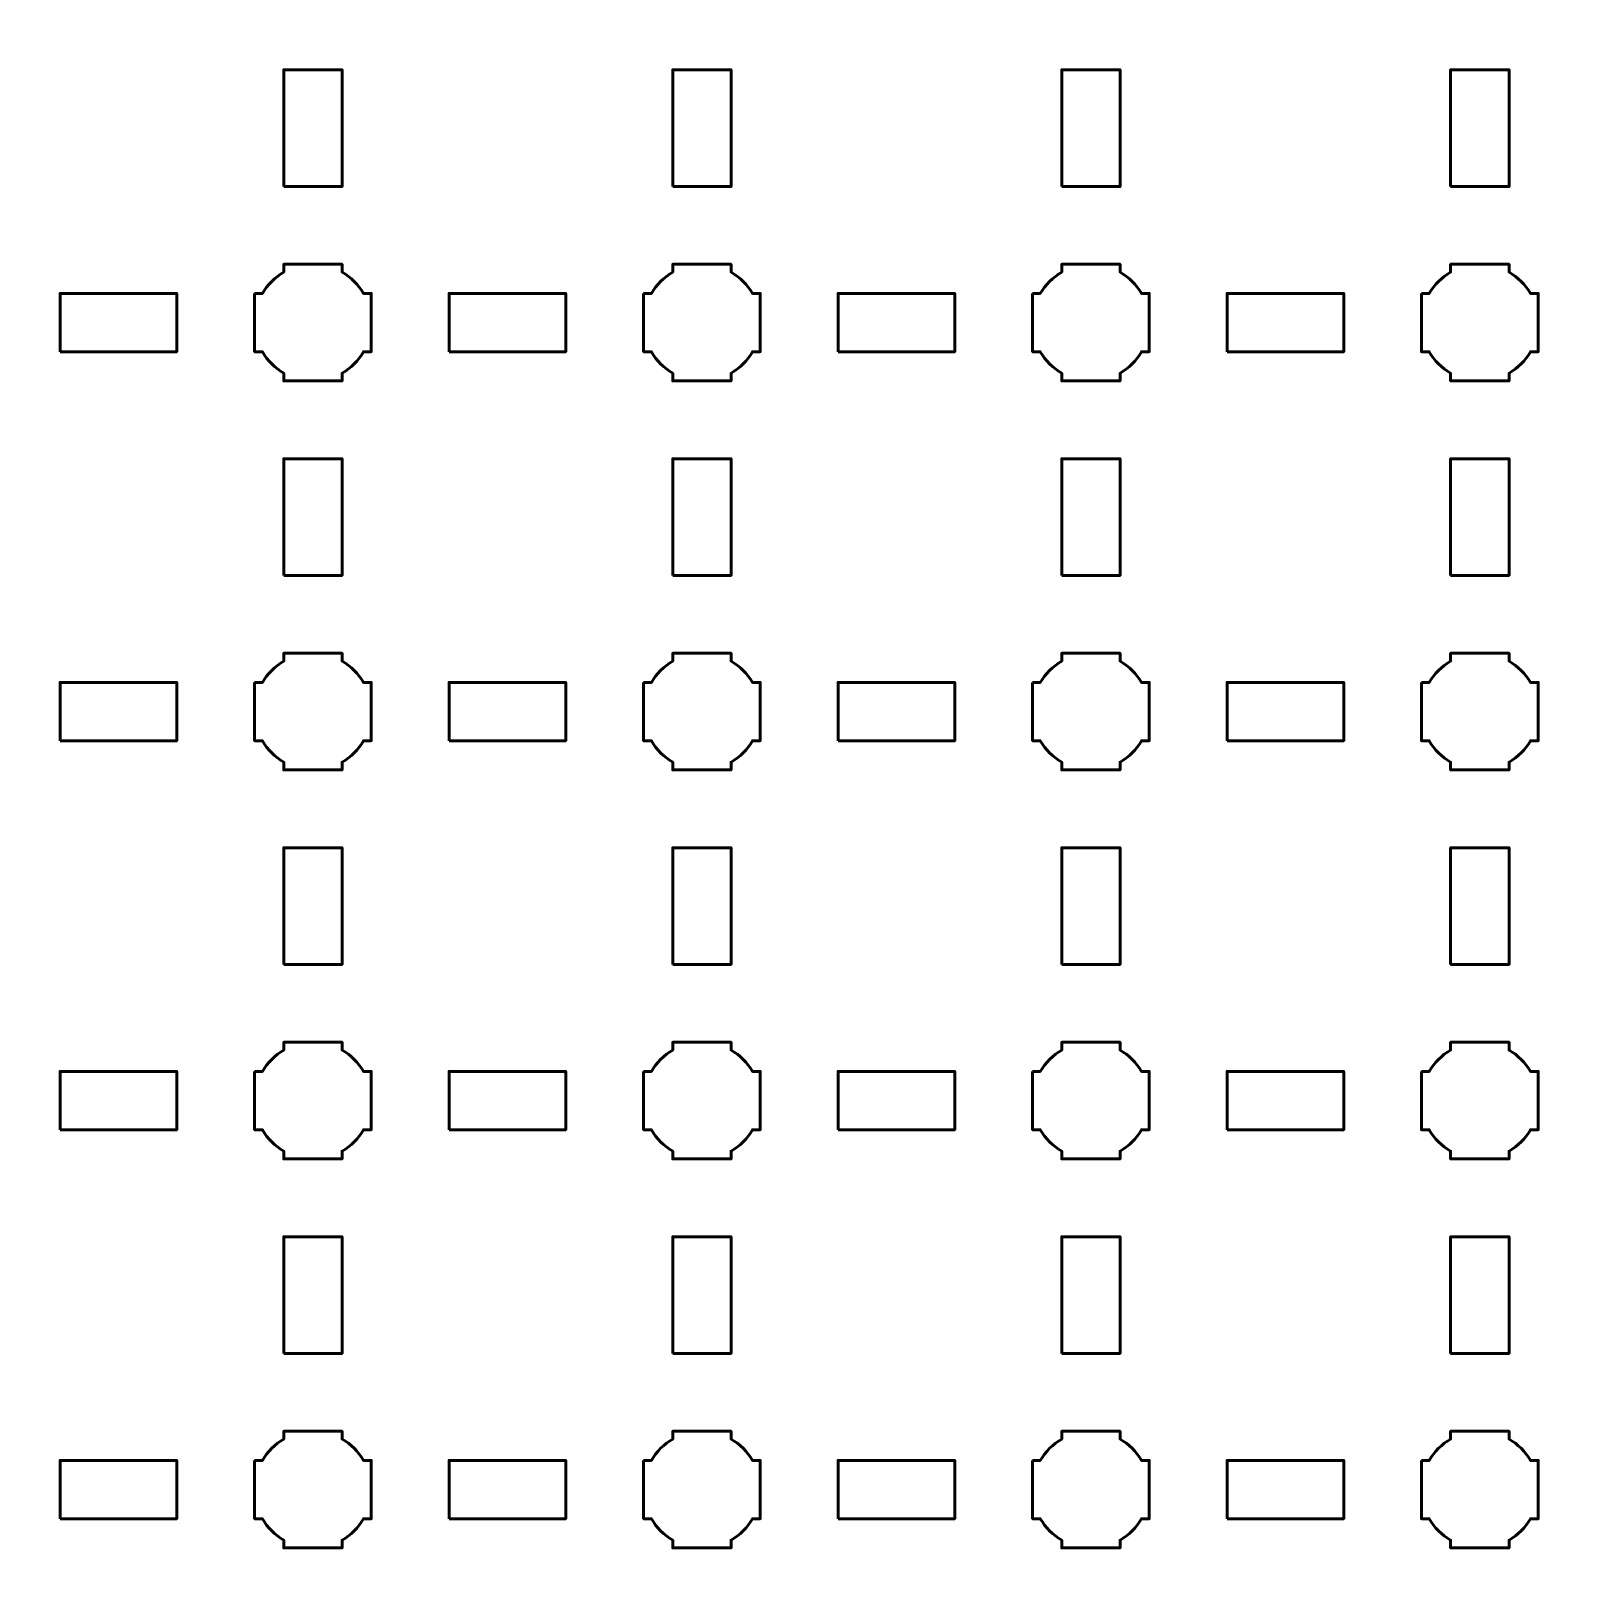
# Model space of a CAD drawing. Header units: centimetres. Extents: x -40.1 to 19.1, y -44.5 to 14.8.
# Drawn here: x -18.95 to -11, y -22.3 to -14.35 of the extents above; entities that cross this region are included whole.
import ezdxf

# ---------------------------------------------------------------- set-up
doc = ezdxf.new("R2010")
doc.units = ezdxf.units.CM
doc.header["$MEASUREMENT"] = 0
doc.layers.add('Layer 1', color=7, linetype='Continuous')

msp = doc.modelspace()

# ---------------------------------------------------------------- linework, layer by layer
at = {"layer": 'Layer 1', "lineweight": 53}
for points in [[(-17.65, -15.15), (-17.35, -15.15), (-17.35, -14.55), (-17.65, -14.55), (-17.65, -15.15)], [(-15.65, -15.15), (-15.35, -15.15), (-15.35, -14.55), (-15.65, -14.55), (-15.65, -15.15)], [(-13.65, -15.15), (-13.35, -15.15), (-13.35, -14.55), (-13.65, -14.55), (-13.65, -15.15)], [(-11.65, -15.15), (-11.35, -15.15), (-11.35, -14.55), (-11.65, -14.55), (-11.65, -15.15)], [(-18.8, -16), (-18.2, -16), (-18.2, -15.7), (-18.8, -15.7), (-18.8, -16)], [(-16.8, -16), (-16.2, -16), (-16.2, -15.7), (-16.8, -15.7), (-16.8, -16)], [(-14.8, -16), (-14.2, -16), (-14.2, -15.7), (-14.8, -15.7), (-14.8, -16)], [(-12.8, -16), (-12.2, -16), (-12.2, -15.7), (-12.8, -15.7), (-12.8, -16)], [(-17.65, -17.15), (-17.35, -17.15), (-17.35, -16.55), (-17.65, -16.55), (-17.65, -17.15)], [(-15.65, -17.15), (-15.35, -17.15), (-15.35, -16.55), (-15.65, -16.55), (-15.65, -17.15)], [(-13.65, -17.15), (-13.35, -17.15), (-13.35, -16.55), (-13.65, -16.55), (-13.65, -17.15)], [(-11.65, -17.15), (-11.35, -17.15), (-11.35, -16.55), (-11.65, -16.55), (-11.65, -17.15)], [(-18.8, -18), (-18.2, -18), (-18.2, -17.7), (-18.8, -17.7), (-18.8, -18)], [(-16.8, -18), (-16.2, -18), (-16.2, -17.7), (-16.8, -17.7), (-16.8, -18)], [(-14.8, -18), (-14.2, -18), (-14.2, -17.7), (-14.8, -17.7), (-14.8, -18)], [(-12.8, -18), (-12.2, -18), (-12.2, -17.7), (-12.8, -17.7), (-12.8, -18)], [(-17.65, -19.15), (-17.35, -19.15), (-17.35, -18.55), (-17.65, -18.55), (-17.65, -19.15)], [(-15.65, -19.15), (-15.35, -19.15), (-15.35, -18.55), (-15.65, -18.55), (-15.65, -19.15)], [(-13.65, -19.15), (-13.35, -19.15), (-13.35, -18.55), (-13.65, -18.55), (-13.65, -19.15)], [(-11.65, -19.15), (-11.35, -19.15), (-11.35, -18.55), (-11.65, -18.55), (-11.65, -19.15)], [(-18.8, -20), (-18.2, -20), (-18.2, -19.7), (-18.8, -19.7), (-18.8, -20)], [(-16.8, -20), (-16.2, -20), (-16.2, -19.7), (-16.8, -19.7), (-16.8, -20)], [(-14.8, -20), (-14.2, -20), (-14.2, -19.7), (-14.8, -19.7), (-14.8, -20)], [(-12.8, -20), (-12.2, -20), (-12.2, -19.7), (-12.8, -19.7), (-12.8, -20)], [(-17.65, -21.15), (-17.35, -21.15), (-17.35, -20.55), (-17.65, -20.55), (-17.65, -21.15)], [(-15.65, -21.15), (-15.35, -21.15), (-15.35, -20.55), (-15.65, -20.55), (-15.65, -21.15)], [(-13.65, -21.15), (-13.35, -21.15), (-13.35, -20.55), (-13.65, -20.55), (-13.65, -21.15)], [(-11.65, -21.15), (-11.35, -21.15), (-11.35, -20.55), (-11.65, -20.55), (-11.65, -21.15)], [(-18.8, -22), (-18.2, -22), (-18.2, -21.7), (-18.8, -21.7), (-18.8, -22)], [(-16.8, -22), (-16.2, -22), (-16.2, -21.7), (-16.8, -21.7), (-16.8, -22)], [(-14.8, -22), (-14.2, -22), (-14.2, -21.7), (-14.8, -21.7), (-14.8, -22)], [(-12.8, -22), (-12.2, -22), (-12.2, -21.7), (-12.8, -21.7), (-12.8, -22)]]:
    msp.add_lwpolyline(points, close=True, dxfattribs=at)
for points, knots in [([(-40.15, -44), (-40.15, -44), (-40.15, 14.3), (-40.15, 14.3), (-40.15, 14.3), (-40.15, 14.57609), (-39.92609, 14.8), (-39.65, 14.8), (-39.65, 14.8), (-39.65, 14.8), (18.65, 14.8), (18.65, 14.8), (18.65, 14.8), (18.92609, 14.8), (19.15, 14.57609), (19.15, 14.3), (19.15, 14.3), (19.15, 14.3), (19.15, -44), (19.15, -44), (19.15, -44), (19.15, -44.27609), (18.92609, -44.5), (18.65, -44.5), (18.65, -44.5), (18.65, -44.5), (-39.65, -44.5), (-39.65, -44.5), (-39.65, -44.5), (-39.92609, -44.5), (-40.15, -44.27609), (-40.15, -44)], [0, 0, 0, 0, 0.125, 0.125, 0.125, 0.125, 0.25, 0.25, 0.25, 0.25, 0.375, 0.375, 0.375, 0.375, 0.5, 0.5, 0.5, 0.5, 0.625, 0.625, 0.625, 0.625, 0.75, 0.75, 0.75, 0.75, 0.875, 0.875, 0.875, 0.875, 1, 1, 1, 1]), ([(-17.8, -15.7), (-17.8, -15.7), (-17.75985, -15.7), (-17.75985, -15.7), (-17.75985, -15.7), (-17.7335, -15.65447), (-17.69553, -15.6165), (-17.65, -15.59015), (-17.65, -15.59015), (-17.65, -15.59015), (-17.65, -15.55), (-17.65, -15.55), (-17.65, -15.55), (-17.65, -15.55), (-17.5, -15.55), (-17.5, -15.55), (-17.5, -15.55), (-17.5, -15.55), (-17.35, -15.55), (-17.35, -15.55), (-17.35, -15.55), (-17.35, -15.55), (-17.35, -15.59015), (-17.35, -15.59015), (-17.35, -15.59015), (-17.30447, -15.6165), (-17.2665, -15.65447), (-17.24015, -15.7), (-17.24015, -15.7), (-17.24015, -15.7), (-17.2, -15.7), (-17.2, -15.7), (-17.2, -15.7), (-17.2, -15.7), (-17.2, -15.85), (-17.2, -15.85), (-17.2, -15.85), (-17.2, -15.85), (-17.2, -16), (-17.2, -16), (-17.2, -16), (-17.2, -16), (-17.24015, -16), (-17.24015, -16), (-17.24015, -16), (-17.2665, -16.04553), (-17.30447, -16.0835), (-17.35, -16.10985), (-17.35, -16.10985), (-17.35, -16.10985), (-17.35, -16.15), (-17.35, -16.15), (-17.35, -16.15), (-17.35, -16.15), (-17.5, -16.15), (-17.5, -16.15), (-17.5, -16.15), (-17.5, -16.15), (-17.65, -16.15), (-17.65, -16.15), (-17.65, -16.15), (-17.65, -16.15), (-17.65, -16.10985), (-17.65, -16.10985), (-17.65, -16.10985), (-17.69553, -16.0835), (-17.7335, -16.04553), (-17.75985, -16), (-17.75985, -16), (-17.75985, -16), (-17.8, -16), (-17.8, -16), (-17.8, -16), (-17.8, -16), (-17.8, -15.85), (-17.8, -15.85), (-17.8, -15.85), (-17.8, -15.85), (-17.8, -15.7), (-17.8, -15.7)], [0, 0, 0, 0, 0.05, 0.05, 0.05, 0.05, 0.1, 0.1, 0.1, 0.1, 0.15, 0.15, 0.15, 0.15, 0.2, 0.2, 0.2, 0.2, 0.25, 0.25, 0.25, 0.25, 0.3, 0.3, 0.3, 0.3, 0.35, 0.35, 0.35, 0.35, 0.4, 0.4, 0.4, 0.4, 0.45, 0.45, 0.45, 0.45, 0.5, 0.5, 0.5, 0.5, 0.55, 0.55, 0.55, 0.55, 0.6, 0.6, 0.6, 0.6, 0.65, 0.65, 0.65, 0.65, 0.7, 0.7, 0.7, 0.7, 0.75, 0.75, 0.75, 0.75, 0.8, 0.8, 0.8, 0.8, 0.85, 0.85, 0.85, 0.85, 0.9, 0.9, 0.9, 0.9, 0.95, 0.95, 0.95, 0.95, 1, 1, 1, 1]), ([(-15.8, -15.7), (-15.8, -15.7), (-15.75985, -15.7), (-15.75985, -15.7), (-15.75985, -15.7), (-15.7335, -15.65447), (-15.69553, -15.6165), (-15.65, -15.59015), (-15.65, -15.59015), (-15.65, -15.59015), (-15.65, -15.55), (-15.65, -15.55), (-15.65, -15.55), (-15.65, -15.55), (-15.5, -15.55), (-15.5, -15.55), (-15.5, -15.55), (-15.5, -15.55), (-15.35, -15.55), (-15.35, -15.55), (-15.35, -15.55), (-15.35, -15.55), (-15.35, -15.59015), (-15.35, -15.59015), (-15.35, -15.59015), (-15.30447, -15.6165), (-15.2665, -15.65447), (-15.24015, -15.7), (-15.24015, -15.7), (-15.24015, -15.7), (-15.2, -15.7), (-15.2, -15.7), (-15.2, -15.7), (-15.2, -15.7), (-15.2, -15.85), (-15.2, -15.85), (-15.2, -15.85), (-15.2, -15.85), (-15.2, -16), (-15.2, -16), (-15.2, -16), (-15.2, -16), (-15.24015, -16), (-15.24015, -16), (-15.24015, -16), (-15.2665, -16.04553), (-15.30447, -16.0835), (-15.35, -16.10985), (-15.35, -16.10985), (-15.35, -16.10985), (-15.35, -16.15), (-15.35, -16.15), (-15.35, -16.15), (-15.35, -16.15), (-15.5, -16.15), (-15.5, -16.15), (-15.5, -16.15), (-15.5, -16.15), (-15.65, -16.15), (-15.65, -16.15), (-15.65, -16.15), (-15.65, -16.15), (-15.65, -16.10985), (-15.65, -16.10985), (-15.65, -16.10985), (-15.69553, -16.0835), (-15.7335, -16.04553), (-15.75985, -16), (-15.75985, -16), (-15.75985, -16), (-15.8, -16), (-15.8, -16), (-15.8, -16), (-15.8, -16), (-15.8, -15.85), (-15.8, -15.85), (-15.8, -15.85), (-15.8, -15.85), (-15.8, -15.7), (-15.8, -15.7)], [0, 0, 0, 0, 0.05, 0.05, 0.05, 0.05, 0.1, 0.1, 0.1, 0.1, 0.15, 0.15, 0.15, 0.15, 0.2, 0.2, 0.2, 0.2, 0.25, 0.25, 0.25, 0.25, 0.3, 0.3, 0.3, 0.3, 0.35, 0.35, 0.35, 0.35, 0.4, 0.4, 0.4, 0.4, 0.45, 0.45, 0.45, 0.45, 0.5, 0.5, 0.5, 0.5, 0.55, 0.55, 0.55, 0.55, 0.6, 0.6, 0.6, 0.6, 0.65, 0.65, 0.65, 0.65, 0.7, 0.7, 0.7, 0.7, 0.75, 0.75, 0.75, 0.75, 0.8, 0.8, 0.8, 0.8, 0.85, 0.85, 0.85, 0.85, 0.9, 0.9, 0.9, 0.9, 0.95, 0.95, 0.95, 0.95, 1, 1, 1, 1]), ([(-13.8, -15.7), (-13.8, -15.7), (-13.75985, -15.7), (-13.75985, -15.7), (-13.75985, -15.7), (-13.7335, -15.65447), (-13.69553, -15.6165), (-13.65, -15.59015), (-13.65, -15.59015), (-13.65, -15.59015), (-13.65, -15.55), (-13.65, -15.55), (-13.65, -15.55), (-13.65, -15.55), (-13.5, -15.55), (-13.5, -15.55), (-13.5, -15.55), (-13.5, -15.55), (-13.35, -15.55), (-13.35, -15.55), (-13.35, -15.55), (-13.35, -15.55), (-13.35, -15.59015), (-13.35, -15.59015), (-13.35, -15.59015), (-13.30447, -15.6165), (-13.2665, -15.65447), (-13.24015, -15.7), (-13.24015, -15.7), (-13.24015, -15.7), (-13.2, -15.7), (-13.2, -15.7), (-13.2, -15.7), (-13.2, -15.7), (-13.2, -15.85), (-13.2, -15.85), (-13.2, -15.85), (-13.2, -15.85), (-13.2, -16), (-13.2, -16), (-13.2, -16), (-13.2, -16), (-13.24015, -16), (-13.24015, -16), (-13.24015, -16), (-13.2665, -16.04553), (-13.30447, -16.0835), (-13.35, -16.10985), (-13.35, -16.10985), (-13.35, -16.10985), (-13.35, -16.15), (-13.35, -16.15), (-13.35, -16.15), (-13.35, -16.15), (-13.5, -16.15), (-13.5, -16.15), (-13.5, -16.15), (-13.5, -16.15), (-13.65, -16.15), (-13.65, -16.15), (-13.65, -16.15), (-13.65, -16.15), (-13.65, -16.10985), (-13.65, -16.10985), (-13.65, -16.10985), (-13.69553, -16.0835), (-13.7335, -16.04553), (-13.75985, -16), (-13.75985, -16), (-13.75985, -16), (-13.8, -16), (-13.8, -16), (-13.8, -16), (-13.8, -16), (-13.8, -15.85), (-13.8, -15.85), (-13.8, -15.85), (-13.8, -15.85), (-13.8, -15.7), (-13.8, -15.7)], [0, 0, 0, 0, 0.05, 0.05, 0.05, 0.05, 0.1, 0.1, 0.1, 0.1, 0.15, 0.15, 0.15, 0.15, 0.2, 0.2, 0.2, 0.2, 0.25, 0.25, 0.25, 0.25, 0.3, 0.3, 0.3, 0.3, 0.35, 0.35, 0.35, 0.35, 0.4, 0.4, 0.4, 0.4, 0.45, 0.45, 0.45, 0.45, 0.5, 0.5, 0.5, 0.5, 0.55, 0.55, 0.55, 0.55, 0.6, 0.6, 0.6, 0.6, 0.65, 0.65, 0.65, 0.65, 0.7, 0.7, 0.7, 0.7, 0.75, 0.75, 0.75, 0.75, 0.8, 0.8, 0.8, 0.8, 0.85, 0.85, 0.85, 0.85, 0.9, 0.9, 0.9, 0.9, 0.95, 0.95, 0.95, 0.95, 1, 1, 1, 1]), ([(-11.8, -15.7), (-11.8, -15.7), (-11.75985, -15.7), (-11.75985, -15.7), (-11.75985, -15.7), (-11.7335, -15.65447), (-11.69553, -15.6165), (-11.65, -15.59015), (-11.65, -15.59015), (-11.65, -15.59015), (-11.65, -15.55), (-11.65, -15.55), (-11.65, -15.55), (-11.65, -15.55), (-11.5, -15.55), (-11.5, -15.55), (-11.5, -15.55), (-11.5, -15.55), (-11.35, -15.55), (-11.35, -15.55), (-11.35, -15.55), (-11.35, -15.55), (-11.35, -15.59015), (-11.35, -15.59015), (-11.35, -15.59015), (-11.30447, -15.6165), (-11.2665, -15.65447), (-11.24015, -15.7), (-11.24015, -15.7), (-11.24015, -15.7), (-11.2, -15.7), (-11.2, -15.7), (-11.2, -15.7), (-11.2, -15.7), (-11.2, -15.85), (-11.2, -15.85), (-11.2, -15.85), (-11.2, -15.85), (-11.2, -16), (-11.2, -16), (-11.2, -16), (-11.2, -16), (-11.24015, -16), (-11.24015, -16), (-11.24015, -16), (-11.2665, -16.04553), (-11.30447, -16.0835), (-11.35, -16.10985), (-11.35, -16.10985), (-11.35, -16.10985), (-11.35, -16.15), (-11.35, -16.15), (-11.35, -16.15), (-11.35, -16.15), (-11.5, -16.15), (-11.5, -16.15), (-11.5, -16.15), (-11.5, -16.15), (-11.65, -16.15), (-11.65, -16.15), (-11.65, -16.15), (-11.65, -16.15), (-11.65, -16.10985), (-11.65, -16.10985), (-11.65, -16.10985), (-11.69553, -16.0835), (-11.7335, -16.04553), (-11.75985, -16), (-11.75985, -16), (-11.75985, -16), (-11.8, -16), (-11.8, -16), (-11.8, -16), (-11.8, -16), (-11.8, -15.85), (-11.8, -15.85), (-11.8, -15.85), (-11.8, -15.85), (-11.8, -15.7), (-11.8, -15.7)], [0, 0, 0, 0, 0.05, 0.05, 0.05, 0.05, 0.1, 0.1, 0.1, 0.1, 0.15, 0.15, 0.15, 0.15, 0.2, 0.2, 0.2, 0.2, 0.25, 0.25, 0.25, 0.25, 0.3, 0.3, 0.3, 0.3, 0.35, 0.35, 0.35, 0.35, 0.4, 0.4, 0.4, 0.4, 0.45, 0.45, 0.45, 0.45, 0.5, 0.5, 0.5, 0.5, 0.55, 0.55, 0.55, 0.55, 0.6, 0.6, 0.6, 0.6, 0.65, 0.65, 0.65, 0.65, 0.7, 0.7, 0.7, 0.7, 0.75, 0.75, 0.75, 0.75, 0.8, 0.8, 0.8, 0.8, 0.85, 0.85, 0.85, 0.85, 0.9, 0.9, 0.9, 0.9, 0.95, 0.95, 0.95, 0.95, 1, 1, 1, 1]), ([(-17.8, -17.7), (-17.8, -17.7), (-17.75985, -17.7), (-17.75985, -17.7), (-17.75985, -17.7), (-17.7335, -17.65447), (-17.69553, -17.6165), (-17.65, -17.59015), (-17.65, -17.59015), (-17.65, -17.59015), (-17.65, -17.55), (-17.65, -17.55), (-17.65, -17.55), (-17.65, -17.55), (-17.5, -17.55), (-17.5, -17.55), (-17.5, -17.55), (-17.5, -17.55), (-17.35, -17.55), (-17.35, -17.55), (-17.35, -17.55), (-17.35, -17.55), (-17.35, -17.59015), (-17.35, -17.59015), (-17.35, -17.59015), (-17.30447, -17.6165), (-17.2665, -17.65447), (-17.24015, -17.7), (-17.24015, -17.7), (-17.24015, -17.7), (-17.2, -17.7), (-17.2, -17.7), (-17.2, -17.7), (-17.2, -17.7), (-17.2, -17.85), (-17.2, -17.85), (-17.2, -17.85), (-17.2, -17.85), (-17.2, -18), (-17.2, -18), (-17.2, -18), (-17.2, -18), (-17.24015, -18), (-17.24015, -18), (-17.24015, -18), (-17.2665, -18.04553), (-17.30447, -18.0835), (-17.35, -18.10985), (-17.35, -18.10985), (-17.35, -18.10985), (-17.35, -18.15), (-17.35, -18.15), (-17.35, -18.15), (-17.35, -18.15), (-17.5, -18.15), (-17.5, -18.15), (-17.5, -18.15), (-17.5, -18.15), (-17.65, -18.15), (-17.65, -18.15), (-17.65, -18.15), (-17.65, -18.15), (-17.65, -18.10985), (-17.65, -18.10985), (-17.65, -18.10985), (-17.69553, -18.0835), (-17.7335, -18.04553), (-17.75985, -18), (-17.75985, -18), (-17.75985, -18), (-17.8, -18), (-17.8, -18), (-17.8, -18), (-17.8, -18), (-17.8, -17.85), (-17.8, -17.85), (-17.8, -17.85), (-17.8, -17.85), (-17.8, -17.7), (-17.8, -17.7)], [0, 0, 0, 0, 0.05, 0.05, 0.05, 0.05, 0.1, 0.1, 0.1, 0.1, 0.15, 0.15, 0.15, 0.15, 0.2, 0.2, 0.2, 0.2, 0.25, 0.25, 0.25, 0.25, 0.3, 0.3, 0.3, 0.3, 0.35, 0.35, 0.35, 0.35, 0.4, 0.4, 0.4, 0.4, 0.45, 0.45, 0.45, 0.45, 0.5, 0.5, 0.5, 0.5, 0.55, 0.55, 0.55, 0.55, 0.6, 0.6, 0.6, 0.6, 0.65, 0.65, 0.65, 0.65, 0.7, 0.7, 0.7, 0.7, 0.75, 0.75, 0.75, 0.75, 0.8, 0.8, 0.8, 0.8, 0.85, 0.85, 0.85, 0.85, 0.9, 0.9, 0.9, 0.9, 0.95, 0.95, 0.95, 0.95, 1, 1, 1, 1]), ([(-15.8, -17.7), (-15.8, -17.7), (-15.75985, -17.7), (-15.75985, -17.7), (-15.75985, -17.7), (-15.7335, -17.65447), (-15.69553, -17.6165), (-15.65, -17.59015), (-15.65, -17.59015), (-15.65, -17.59015), (-15.65, -17.55), (-15.65, -17.55), (-15.65, -17.55), (-15.65, -17.55), (-15.5, -17.55), (-15.5, -17.55), (-15.5, -17.55), (-15.5, -17.55), (-15.35, -17.55), (-15.35, -17.55), (-15.35, -17.55), (-15.35, -17.55), (-15.35, -17.59015), (-15.35, -17.59015), (-15.35, -17.59015), (-15.30447, -17.6165), (-15.2665, -17.65447), (-15.24015, -17.7), (-15.24015, -17.7), (-15.24015, -17.7), (-15.2, -17.7), (-15.2, -17.7), (-15.2, -17.7), (-15.2, -17.7), (-15.2, -17.85), (-15.2, -17.85), (-15.2, -17.85), (-15.2, -17.85), (-15.2, -18), (-15.2, -18), (-15.2, -18), (-15.2, -18), (-15.24015, -18), (-15.24015, -18), (-15.24015, -18), (-15.2665, -18.04553), (-15.30447, -18.0835), (-15.35, -18.10985), (-15.35, -18.10985), (-15.35, -18.10985), (-15.35, -18.15), (-15.35, -18.15), (-15.35, -18.15), (-15.35, -18.15), (-15.5, -18.15), (-15.5, -18.15), (-15.5, -18.15), (-15.5, -18.15), (-15.65, -18.15), (-15.65, -18.15), (-15.65, -18.15), (-15.65, -18.15), (-15.65, -18.10985), (-15.65, -18.10985), (-15.65, -18.10985), (-15.69553, -18.0835), (-15.7335, -18.04553), (-15.75985, -18), (-15.75985, -18), (-15.75985, -18), (-15.8, -18), (-15.8, -18), (-15.8, -18), (-15.8, -18), (-15.8, -17.85), (-15.8, -17.85), (-15.8, -17.85), (-15.8, -17.85), (-15.8, -17.7), (-15.8, -17.7)], [0, 0, 0, 0, 0.05, 0.05, 0.05, 0.05, 0.1, 0.1, 0.1, 0.1, 0.15, 0.15, 0.15, 0.15, 0.2, 0.2, 0.2, 0.2, 0.25, 0.25, 0.25, 0.25, 0.3, 0.3, 0.3, 0.3, 0.35, 0.35, 0.35, 0.35, 0.4, 0.4, 0.4, 0.4, 0.45, 0.45, 0.45, 0.45, 0.5, 0.5, 0.5, 0.5, 0.55, 0.55, 0.55, 0.55, 0.6, 0.6, 0.6, 0.6, 0.65, 0.65, 0.65, 0.65, 0.7, 0.7, 0.7, 0.7, 0.75, 0.75, 0.75, 0.75, 0.8, 0.8, 0.8, 0.8, 0.85, 0.85, 0.85, 0.85, 0.9, 0.9, 0.9, 0.9, 0.95, 0.95, 0.95, 0.95, 1, 1, 1, 1]), ([(-13.8, -17.7), (-13.8, -17.7), (-13.75985, -17.7), (-13.75985, -17.7), (-13.75985, -17.7), (-13.7335, -17.65447), (-13.69553, -17.6165), (-13.65, -17.59015), (-13.65, -17.59015), (-13.65, -17.59015), (-13.65, -17.55), (-13.65, -17.55), (-13.65, -17.55), (-13.65, -17.55), (-13.5, -17.55), (-13.5, -17.55), (-13.5, -17.55), (-13.5, -17.55), (-13.35, -17.55), (-13.35, -17.55), (-13.35, -17.55), (-13.35, -17.55), (-13.35, -17.59015), (-13.35, -17.59015), (-13.35, -17.59015), (-13.30447, -17.6165), (-13.2665, -17.65447), (-13.24015, -17.7), (-13.24015, -17.7), (-13.24015, -17.7), (-13.2, -17.7), (-13.2, -17.7), (-13.2, -17.7), (-13.2, -17.7), (-13.2, -17.85), (-13.2, -17.85), (-13.2, -17.85), (-13.2, -17.85), (-13.2, -18), (-13.2, -18), (-13.2, -18), (-13.2, -18), (-13.24015, -18), (-13.24015, -18), (-13.24015, -18), (-13.2665, -18.04553), (-13.30447, -18.0835), (-13.35, -18.10985), (-13.35, -18.10985), (-13.35, -18.10985), (-13.35, -18.15), (-13.35, -18.15), (-13.35, -18.15), (-13.35, -18.15), (-13.5, -18.15), (-13.5, -18.15), (-13.5, -18.15), (-13.5, -18.15), (-13.65, -18.15), (-13.65, -18.15), (-13.65, -18.15), (-13.65, -18.15), (-13.65, -18.10985), (-13.65, -18.10985), (-13.65, -18.10985), (-13.69553, -18.0835), (-13.7335, -18.04553), (-13.75985, -18), (-13.75985, -18), (-13.75985, -18), (-13.8, -18), (-13.8, -18), (-13.8, -18), (-13.8, -18), (-13.8, -17.85), (-13.8, -17.85), (-13.8, -17.85), (-13.8, -17.85), (-13.8, -17.7), (-13.8, -17.7)], [0, 0, 0, 0, 0.05, 0.05, 0.05, 0.05, 0.1, 0.1, 0.1, 0.1, 0.15, 0.15, 0.15, 0.15, 0.2, 0.2, 0.2, 0.2, 0.25, 0.25, 0.25, 0.25, 0.3, 0.3, 0.3, 0.3, 0.35, 0.35, 0.35, 0.35, 0.4, 0.4, 0.4, 0.4, 0.45, 0.45, 0.45, 0.45, 0.5, 0.5, 0.5, 0.5, 0.55, 0.55, 0.55, 0.55, 0.6, 0.6, 0.6, 0.6, 0.65, 0.65, 0.65, 0.65, 0.7, 0.7, 0.7, 0.7, 0.75, 0.75, 0.75, 0.75, 0.8, 0.8, 0.8, 0.8, 0.85, 0.85, 0.85, 0.85, 0.9, 0.9, 0.9, 0.9, 0.95, 0.95, 0.95, 0.95, 1, 1, 1, 1]), ([(-11.8, -17.7), (-11.8, -17.7), (-11.75985, -17.7), (-11.75985, -17.7), (-11.75985, -17.7), (-11.7335, -17.65447), (-11.69553, -17.6165), (-11.65, -17.59015), (-11.65, -17.59015), (-11.65, -17.59015), (-11.65, -17.55), (-11.65, -17.55), (-11.65, -17.55), (-11.65, -17.55), (-11.5, -17.55), (-11.5, -17.55), (-11.5, -17.55), (-11.5, -17.55), (-11.35, -17.55), (-11.35, -17.55), (-11.35, -17.55), (-11.35, -17.55), (-11.35, -17.59015), (-11.35, -17.59015), (-11.35, -17.59015), (-11.30447, -17.6165), (-11.2665, -17.65447), (-11.24015, -17.7), (-11.24015, -17.7), (-11.24015, -17.7), (-11.2, -17.7), (-11.2, -17.7), (-11.2, -17.7), (-11.2, -17.7), (-11.2, -17.85), (-11.2, -17.85), (-11.2, -17.85), (-11.2, -17.85), (-11.2, -18), (-11.2, -18), (-11.2, -18), (-11.2, -18), (-11.24015, -18), (-11.24015, -18), (-11.24015, -18), (-11.2665, -18.04553), (-11.30447, -18.0835), (-11.35, -18.10985), (-11.35, -18.10985), (-11.35, -18.10985), (-11.35, -18.15), (-11.35, -18.15), (-11.35, -18.15), (-11.35, -18.15), (-11.5, -18.15), (-11.5, -18.15), (-11.5, -18.15), (-11.5, -18.15), (-11.65, -18.15), (-11.65, -18.15), (-11.65, -18.15), (-11.65, -18.15), (-11.65, -18.10985), (-11.65, -18.10985), (-11.65, -18.10985), (-11.69553, -18.0835), (-11.7335, -18.04553), (-11.75985, -18), (-11.75985, -18), (-11.75985, -18), (-11.8, -18), (-11.8, -18), (-11.8, -18), (-11.8, -18), (-11.8, -17.85), (-11.8, -17.85), (-11.8, -17.85), (-11.8, -17.85), (-11.8, -17.7), (-11.8, -17.7)], [0, 0, 0, 0, 0.05, 0.05, 0.05, 0.05, 0.1, 0.1, 0.1, 0.1, 0.15, 0.15, 0.15, 0.15, 0.2, 0.2, 0.2, 0.2, 0.25, 0.25, 0.25, 0.25, 0.3, 0.3, 0.3, 0.3, 0.35, 0.35, 0.35, 0.35, 0.4, 0.4, 0.4, 0.4, 0.45, 0.45, 0.45, 0.45, 0.5, 0.5, 0.5, 0.5, 0.55, 0.55, 0.55, 0.55, 0.6, 0.6, 0.6, 0.6, 0.65, 0.65, 0.65, 0.65, 0.7, 0.7, 0.7, 0.7, 0.75, 0.75, 0.75, 0.75, 0.8, 0.8, 0.8, 0.8, 0.85, 0.85, 0.85, 0.85, 0.9, 0.9, 0.9, 0.9, 0.95, 0.95, 0.95, 0.95, 1, 1, 1, 1]), ([(-17.8, -19.7), (-17.8, -19.7), (-17.75985, -19.7), (-17.75985, -19.7), (-17.75985, -19.7), (-17.7335, -19.65447), (-17.69553, -19.6165), (-17.65, -19.59015), (-17.65, -19.59015), (-17.65, -19.59015), (-17.65, -19.55), (-17.65, -19.55), (-17.65, -19.55), (-17.65, -19.55), (-17.5, -19.55), (-17.5, -19.55), (-17.5, -19.55), (-17.5, -19.55), (-17.35, -19.55), (-17.35, -19.55), (-17.35, -19.55), (-17.35, -19.55), (-17.35, -19.59015), (-17.35, -19.59015), (-17.35, -19.59015), (-17.30447, -19.6165), (-17.2665, -19.65447), (-17.24015, -19.7), (-17.24015, -19.7), (-17.24015, -19.7), (-17.2, -19.7), (-17.2, -19.7), (-17.2, -19.7), (-17.2, -19.7), (-17.2, -19.85), (-17.2, -19.85), (-17.2, -19.85), (-17.2, -19.85), (-17.2, -20), (-17.2, -20), (-17.2, -20), (-17.2, -20), (-17.24015, -20), (-17.24015, -20), (-17.24015, -20), (-17.2665, -20.04553), (-17.30447, -20.0835), (-17.35, -20.10985), (-17.35, -20.10985), (-17.35, -20.10985), (-17.35, -20.15), (-17.35, -20.15), (-17.35, -20.15), (-17.35, -20.15), (-17.5, -20.15), (-17.5, -20.15), (-17.5, -20.15), (-17.5, -20.15), (-17.65, -20.15), (-17.65, -20.15), (-17.65, -20.15), (-17.65, -20.15), (-17.65, -20.10985), (-17.65, -20.10985), (-17.65, -20.10985), (-17.69553, -20.0835), (-17.7335, -20.04553), (-17.75985, -20), (-17.75985, -20), (-17.75985, -20), (-17.8, -20), (-17.8, -20), (-17.8, -20), (-17.8, -20), (-17.8, -19.85), (-17.8, -19.85), (-17.8, -19.85), (-17.8, -19.85), (-17.8, -19.7), (-17.8, -19.7)], [0, 0, 0, 0, 0.05, 0.05, 0.05, 0.05, 0.1, 0.1, 0.1, 0.1, 0.15, 0.15, 0.15, 0.15, 0.2, 0.2, 0.2, 0.2, 0.25, 0.25, 0.25, 0.25, 0.3, 0.3, 0.3, 0.3, 0.35, 0.35, 0.35, 0.35, 0.4, 0.4, 0.4, 0.4, 0.45, 0.45, 0.45, 0.45, 0.5, 0.5, 0.5, 0.5, 0.55, 0.55, 0.55, 0.55, 0.6, 0.6, 0.6, 0.6, 0.65, 0.65, 0.65, 0.65, 0.7, 0.7, 0.7, 0.7, 0.75, 0.75, 0.75, 0.75, 0.8, 0.8, 0.8, 0.8, 0.85, 0.85, 0.85, 0.85, 0.9, 0.9, 0.9, 0.9, 0.95, 0.95, 0.95, 0.95, 1, 1, 1, 1]), ([(-15.8, -19.7), (-15.8, -19.7), (-15.75985, -19.7), (-15.75985, -19.7), (-15.75985, -19.7), (-15.7335, -19.65447), (-15.69553, -19.6165), (-15.65, -19.59015), (-15.65, -19.59015), (-15.65, -19.59015), (-15.65, -19.55), (-15.65, -19.55), (-15.65, -19.55), (-15.65, -19.55), (-15.5, -19.55), (-15.5, -19.55), (-15.5, -19.55), (-15.5, -19.55), (-15.35, -19.55), (-15.35, -19.55), (-15.35, -19.55), (-15.35, -19.55), (-15.35, -19.59015), (-15.35, -19.59015), (-15.35, -19.59015), (-15.30447, -19.6165), (-15.2665, -19.65447), (-15.24015, -19.7), (-15.24015, -19.7), (-15.24015, -19.7), (-15.2, -19.7), (-15.2, -19.7), (-15.2, -19.7), (-15.2, -19.7), (-15.2, -19.85), (-15.2, -19.85), (-15.2, -19.85), (-15.2, -19.85), (-15.2, -20), (-15.2, -20), (-15.2, -20), (-15.2, -20), (-15.24015, -20), (-15.24015, -20), (-15.24015, -20), (-15.2665, -20.04553), (-15.30447, -20.0835), (-15.35, -20.10985), (-15.35, -20.10985), (-15.35, -20.10985), (-15.35, -20.15), (-15.35, -20.15), (-15.35, -20.15), (-15.35, -20.15), (-15.5, -20.15), (-15.5, -20.15), (-15.5, -20.15), (-15.5, -20.15), (-15.65, -20.15), (-15.65, -20.15), (-15.65, -20.15), (-15.65, -20.15), (-15.65, -20.10985), (-15.65, -20.10985), (-15.65, -20.10985), (-15.69553, -20.0835), (-15.7335, -20.04553), (-15.75985, -20), (-15.75985, -20), (-15.75985, -20), (-15.8, -20), (-15.8, -20), (-15.8, -20), (-15.8, -20), (-15.8, -19.85), (-15.8, -19.85), (-15.8, -19.85), (-15.8, -19.85), (-15.8, -19.7), (-15.8, -19.7)], [0, 0, 0, 0, 0.05, 0.05, 0.05, 0.05, 0.1, 0.1, 0.1, 0.1, 0.15, 0.15, 0.15, 0.15, 0.2, 0.2, 0.2, 0.2, 0.25, 0.25, 0.25, 0.25, 0.3, 0.3, 0.3, 0.3, 0.35, 0.35, 0.35, 0.35, 0.4, 0.4, 0.4, 0.4, 0.45, 0.45, 0.45, 0.45, 0.5, 0.5, 0.5, 0.5, 0.55, 0.55, 0.55, 0.55, 0.6, 0.6, 0.6, 0.6, 0.65, 0.65, 0.65, 0.65, 0.7, 0.7, 0.7, 0.7, 0.75, 0.75, 0.75, 0.75, 0.8, 0.8, 0.8, 0.8, 0.85, 0.85, 0.85, 0.85, 0.9, 0.9, 0.9, 0.9, 0.95, 0.95, 0.95, 0.95, 1, 1, 1, 1]), ([(-13.8, -19.7), (-13.8, -19.7), (-13.75985, -19.7), (-13.75985, -19.7), (-13.75985, -19.7), (-13.7335, -19.65447), (-13.69553, -19.6165), (-13.65, -19.59015), (-13.65, -19.59015), (-13.65, -19.59015), (-13.65, -19.55), (-13.65, -19.55), (-13.65, -19.55), (-13.65, -19.55), (-13.5, -19.55), (-13.5, -19.55), (-13.5, -19.55), (-13.5, -19.55), (-13.35, -19.55), (-13.35, -19.55), (-13.35, -19.55), (-13.35, -19.55), (-13.35, -19.59015), (-13.35, -19.59015), (-13.35, -19.59015), (-13.30447, -19.6165), (-13.2665, -19.65447), (-13.24015, -19.7), (-13.24015, -19.7), (-13.24015, -19.7), (-13.2, -19.7), (-13.2, -19.7), (-13.2, -19.7), (-13.2, -19.7), (-13.2, -19.85), (-13.2, -19.85), (-13.2, -19.85), (-13.2, -19.85), (-13.2, -20), (-13.2, -20), (-13.2, -20), (-13.2, -20), (-13.24015, -20), (-13.24015, -20), (-13.24015, -20), (-13.2665, -20.04553), (-13.30447, -20.0835), (-13.35, -20.10985), (-13.35, -20.10985), (-13.35, -20.10985), (-13.35, -20.15), (-13.35, -20.15), (-13.35, -20.15), (-13.35, -20.15), (-13.5, -20.15), (-13.5, -20.15), (-13.5, -20.15), (-13.5, -20.15), (-13.65, -20.15), (-13.65, -20.15), (-13.65, -20.15), (-13.65, -20.15), (-13.65, -20.10985), (-13.65, -20.10985), (-13.65, -20.10985), (-13.69553, -20.0835), (-13.7335, -20.04553), (-13.75985, -20), (-13.75985, -20), (-13.75985, -20), (-13.8, -20), (-13.8, -20), (-13.8, -20), (-13.8, -20), (-13.8, -19.85), (-13.8, -19.85), (-13.8, -19.85), (-13.8, -19.85), (-13.8, -19.7), (-13.8, -19.7)], [0, 0, 0, 0, 0.05, 0.05, 0.05, 0.05, 0.1, 0.1, 0.1, 0.1, 0.15, 0.15, 0.15, 0.15, 0.2, 0.2, 0.2, 0.2, 0.25, 0.25, 0.25, 0.25, 0.3, 0.3, 0.3, 0.3, 0.35, 0.35, 0.35, 0.35, 0.4, 0.4, 0.4, 0.4, 0.45, 0.45, 0.45, 0.45, 0.5, 0.5, 0.5, 0.5, 0.55, 0.55, 0.55, 0.55, 0.6, 0.6, 0.6, 0.6, 0.65, 0.65, 0.65, 0.65, 0.7, 0.7, 0.7, 0.7, 0.75, 0.75, 0.75, 0.75, 0.8, 0.8, 0.8, 0.8, 0.85, 0.85, 0.85, 0.85, 0.9, 0.9, 0.9, 0.9, 0.95, 0.95, 0.95, 0.95, 1, 1, 1, 1]), ([(-11.8, -19.7), (-11.8, -19.7), (-11.75985, -19.7), (-11.75985, -19.7), (-11.75985, -19.7), (-11.7335, -19.65447), (-11.69553, -19.6165), (-11.65, -19.59015), (-11.65, -19.59015), (-11.65, -19.59015), (-11.65, -19.55), (-11.65, -19.55), (-11.65, -19.55), (-11.65, -19.55), (-11.5, -19.55), (-11.5, -19.55), (-11.5, -19.55), (-11.5, -19.55), (-11.35, -19.55), (-11.35, -19.55), (-11.35, -19.55), (-11.35, -19.55), (-11.35, -19.59015), (-11.35, -19.59015), (-11.35, -19.59015), (-11.30447, -19.6165), (-11.2665, -19.65447), (-11.24015, -19.7), (-11.24015, -19.7), (-11.24015, -19.7), (-11.2, -19.7), (-11.2, -19.7), (-11.2, -19.7), (-11.2, -19.7), (-11.2, -19.85), (-11.2, -19.85), (-11.2, -19.85), (-11.2, -19.85), (-11.2, -20), (-11.2, -20), (-11.2, -20), (-11.2, -20), (-11.24015, -20), (-11.24015, -20), (-11.24015, -20), (-11.2665, -20.04553), (-11.30447, -20.0835), (-11.35, -20.10985), (-11.35, -20.10985), (-11.35, -20.10985), (-11.35, -20.15), (-11.35, -20.15), (-11.35, -20.15), (-11.35, -20.15), (-11.5, -20.15), (-11.5, -20.15), (-11.5, -20.15), (-11.5, -20.15), (-11.65, -20.15), (-11.65, -20.15), (-11.65, -20.15), (-11.65, -20.15), (-11.65, -20.10985), (-11.65, -20.10985), (-11.65, -20.10985), (-11.69553, -20.0835), (-11.7335, -20.04553), (-11.75985, -20), (-11.75985, -20), (-11.75985, -20), (-11.8, -20), (-11.8, -20), (-11.8, -20), (-11.8, -20), (-11.8, -19.85), (-11.8, -19.85), (-11.8, -19.85), (-11.8, -19.85), (-11.8, -19.7), (-11.8, -19.7)], [0, 0, 0, 0, 0.05, 0.05, 0.05, 0.05, 0.1, 0.1, 0.1, 0.1, 0.15, 0.15, 0.15, 0.15, 0.2, 0.2, 0.2, 0.2, 0.25, 0.25, 0.25, 0.25, 0.3, 0.3, 0.3, 0.3, 0.35, 0.35, 0.35, 0.35, 0.4, 0.4, 0.4, 0.4, 0.45, 0.45, 0.45, 0.45, 0.5, 0.5, 0.5, 0.5, 0.55, 0.55, 0.55, 0.55, 0.6, 0.6, 0.6, 0.6, 0.65, 0.65, 0.65, 0.65, 0.7, 0.7, 0.7, 0.7, 0.75, 0.75, 0.75, 0.75, 0.8, 0.8, 0.8, 0.8, 0.85, 0.85, 0.85, 0.85, 0.9, 0.9, 0.9, 0.9, 0.95, 0.95, 0.95, 0.95, 1, 1, 1, 1]), ([(-17.8, -21.7), (-17.8, -21.7), (-17.75985, -21.7), (-17.75985, -21.7), (-17.75985, -21.7), (-17.7335, -21.65447), (-17.69553, -21.6165), (-17.65, -21.59015), (-17.65, -21.59015), (-17.65, -21.59015), (-17.65, -21.55), (-17.65, -21.55), (-17.65, -21.55), (-17.65, -21.55), (-17.5, -21.55), (-17.5, -21.55), (-17.5, -21.55), (-17.5, -21.55), (-17.35, -21.55), (-17.35, -21.55), (-17.35, -21.55), (-17.35, -21.55), (-17.35, -21.59015), (-17.35, -21.59015), (-17.35, -21.59015), (-17.30447, -21.6165), (-17.2665, -21.65447), (-17.24015, -21.7), (-17.24015, -21.7), (-17.24015, -21.7), (-17.2, -21.7), (-17.2, -21.7), (-17.2, -21.7), (-17.2, -21.7), (-17.2, -21.85), (-17.2, -21.85), (-17.2, -21.85), (-17.2, -21.85), (-17.2, -22), (-17.2, -22), (-17.2, -22), (-17.2, -22), (-17.24015, -22), (-17.24015, -22), (-17.24015, -22), (-17.2665, -22.04553), (-17.30447, -22.0835), (-17.35, -22.10985), (-17.35, -22.10985), (-17.35, -22.10985), (-17.35, -22.15), (-17.35, -22.15), (-17.35, -22.15), (-17.35, -22.15), (-17.5, -22.15), (-17.5, -22.15), (-17.5, -22.15), (-17.5, -22.15), (-17.65, -22.15), (-17.65, -22.15), (-17.65, -22.15), (-17.65, -22.15), (-17.65, -22.10985), (-17.65, -22.10985), (-17.65, -22.10985), (-17.69553, -22.0835), (-17.7335, -22.04553), (-17.75985, -22), (-17.75985, -22), (-17.75985, -22), (-17.8, -22), (-17.8, -22), (-17.8, -22), (-17.8, -22), (-17.8, -21.85), (-17.8, -21.85), (-17.8, -21.85), (-17.8, -21.85), (-17.8, -21.7), (-17.8, -21.7)], [0, 0, 0, 0, 0.05, 0.05, 0.05, 0.05, 0.1, 0.1, 0.1, 0.1, 0.15, 0.15, 0.15, 0.15, 0.2, 0.2, 0.2, 0.2, 0.25, 0.25, 0.25, 0.25, 0.3, 0.3, 0.3, 0.3, 0.35, 0.35, 0.35, 0.35, 0.4, 0.4, 0.4, 0.4, 0.45, 0.45, 0.45, 0.45, 0.5, 0.5, 0.5, 0.5, 0.55, 0.55, 0.55, 0.55, 0.6, 0.6, 0.6, 0.6, 0.65, 0.65, 0.65, 0.65, 0.7, 0.7, 0.7, 0.7, 0.75, 0.75, 0.75, 0.75, 0.8, 0.8, 0.8, 0.8, 0.85, 0.85, 0.85, 0.85, 0.9, 0.9, 0.9, 0.9, 0.95, 0.95, 0.95, 0.95, 1, 1, 1, 1]), ([(-15.8, -21.7), (-15.8, -21.7), (-15.75985, -21.7), (-15.75985, -21.7), (-15.75985, -21.7), (-15.7335, -21.65447), (-15.69553, -21.6165), (-15.65, -21.59015), (-15.65, -21.59015), (-15.65, -21.59015), (-15.65, -21.55), (-15.65, -21.55), (-15.65, -21.55), (-15.65, -21.55), (-15.5, -21.55), (-15.5, -21.55), (-15.5, -21.55), (-15.5, -21.55), (-15.35, -21.55), (-15.35, -21.55), (-15.35, -21.55), (-15.35, -21.55), (-15.35, -21.59015), (-15.35, -21.59015), (-15.35, -21.59015), (-15.30447, -21.6165), (-15.2665, -21.65447), (-15.24015, -21.7), (-15.24015, -21.7), (-15.24015, -21.7), (-15.2, -21.7), (-15.2, -21.7), (-15.2, -21.7), (-15.2, -21.7), (-15.2, -21.85), (-15.2, -21.85), (-15.2, -21.85), (-15.2, -21.85), (-15.2, -22), (-15.2, -22), (-15.2, -22), (-15.2, -22), (-15.24015, -22), (-15.24015, -22), (-15.24015, -22), (-15.2665, -22.04553), (-15.30447, -22.0835), (-15.35, -22.10985), (-15.35, -22.10985), (-15.35, -22.10985), (-15.35, -22.15), (-15.35, -22.15), (-15.35, -22.15), (-15.35, -22.15), (-15.5, -22.15), (-15.5, -22.15), (-15.5, -22.15), (-15.5, -22.15), (-15.65, -22.15), (-15.65, -22.15), (-15.65, -22.15), (-15.65, -22.15), (-15.65, -22.10985), (-15.65, -22.10985), (-15.65, -22.10985), (-15.69553, -22.0835), (-15.7335, -22.04553), (-15.75985, -22), (-15.75985, -22), (-15.75985, -22), (-15.8, -22), (-15.8, -22), (-15.8, -22), (-15.8, -22), (-15.8, -21.85), (-15.8, -21.85), (-15.8, -21.85), (-15.8, -21.85), (-15.8, -21.7), (-15.8, -21.7)], [0, 0, 0, 0, 0.05, 0.05, 0.05, 0.05, 0.1, 0.1, 0.1, 0.1, 0.15, 0.15, 0.15, 0.15, 0.2, 0.2, 0.2, 0.2, 0.25, 0.25, 0.25, 0.25, 0.3, 0.3, 0.3, 0.3, 0.35, 0.35, 0.35, 0.35, 0.4, 0.4, 0.4, 0.4, 0.45, 0.45, 0.45, 0.45, 0.5, 0.5, 0.5, 0.5, 0.55, 0.55, 0.55, 0.55, 0.6, 0.6, 0.6, 0.6, 0.65, 0.65, 0.65, 0.65, 0.7, 0.7, 0.7, 0.7, 0.75, 0.75, 0.75, 0.75, 0.8, 0.8, 0.8, 0.8, 0.85, 0.85, 0.85, 0.85, 0.9, 0.9, 0.9, 0.9, 0.95, 0.95, 0.95, 0.95, 1, 1, 1, 1]), ([(-13.8, -21.7), (-13.8, -21.7), (-13.75985, -21.7), (-13.75985, -21.7), (-13.75985, -21.7), (-13.7335, -21.65447), (-13.69553, -21.6165), (-13.65, -21.59015), (-13.65, -21.59015), (-13.65, -21.59015), (-13.65, -21.55), (-13.65, -21.55), (-13.65, -21.55), (-13.65, -21.55), (-13.5, -21.55), (-13.5, -21.55), (-13.5, -21.55), (-13.5, -21.55), (-13.35, -21.55), (-13.35, -21.55), (-13.35, -21.55), (-13.35, -21.55), (-13.35, -21.59015), (-13.35, -21.59015), (-13.35, -21.59015), (-13.30447, -21.6165), (-13.2665, -21.65447), (-13.24015, -21.7), (-13.24015, -21.7), (-13.24015, -21.7), (-13.2, -21.7), (-13.2, -21.7), (-13.2, -21.7), (-13.2, -21.7), (-13.2, -21.85), (-13.2, -21.85), (-13.2, -21.85), (-13.2, -21.85), (-13.2, -22), (-13.2, -22), (-13.2, -22), (-13.2, -22), (-13.24015, -22), (-13.24015, -22), (-13.24015, -22), (-13.2665, -22.04553), (-13.30447, -22.0835), (-13.35, -22.10985), (-13.35, -22.10985), (-13.35, -22.10985), (-13.35, -22.15), (-13.35, -22.15), (-13.35, -22.15), (-13.35, -22.15), (-13.5, -22.15), (-13.5, -22.15), (-13.5, -22.15), (-13.5, -22.15), (-13.65, -22.15), (-13.65, -22.15), (-13.65, -22.15), (-13.65, -22.15), (-13.65, -22.10985), (-13.65, -22.10985), (-13.65, -22.10985), (-13.69553, -22.0835), (-13.7335, -22.04553), (-13.75985, -22), (-13.75985, -22), (-13.75985, -22), (-13.8, -22), (-13.8, -22), (-13.8, -22), (-13.8, -22), (-13.8, -21.85), (-13.8, -21.85), (-13.8, -21.85), (-13.8, -21.85), (-13.8, -21.7), (-13.8, -21.7)], [0, 0, 0, 0, 0.05, 0.05, 0.05, 0.05, 0.1, 0.1, 0.1, 0.1, 0.15, 0.15, 0.15, 0.15, 0.2, 0.2, 0.2, 0.2, 0.25, 0.25, 0.25, 0.25, 0.3, 0.3, 0.3, 0.3, 0.35, 0.35, 0.35, 0.35, 0.4, 0.4, 0.4, 0.4, 0.45, 0.45, 0.45, 0.45, 0.5, 0.5, 0.5, 0.5, 0.55, 0.55, 0.55, 0.55, 0.6, 0.6, 0.6, 0.6, 0.65, 0.65, 0.65, 0.65, 0.7, 0.7, 0.7, 0.7, 0.75, 0.75, 0.75, 0.75, 0.8, 0.8, 0.8, 0.8, 0.85, 0.85, 0.85, 0.85, 0.9, 0.9, 0.9, 0.9, 0.95, 0.95, 0.95, 0.95, 1, 1, 1, 1]), ([(-11.8, -21.7), (-11.8, -21.7), (-11.75985, -21.7), (-11.75985, -21.7), (-11.75985, -21.7), (-11.7335, -21.65447), (-11.69553, -21.6165), (-11.65, -21.59015), (-11.65, -21.59015), (-11.65, -21.59015), (-11.65, -21.55), (-11.65, -21.55), (-11.65, -21.55), (-11.65, -21.55), (-11.5, -21.55), (-11.5, -21.55), (-11.5, -21.55), (-11.5, -21.55), (-11.35, -21.55), (-11.35, -21.55), (-11.35, -21.55), (-11.35, -21.55), (-11.35, -21.59015), (-11.35, -21.59015), (-11.35, -21.59015), (-11.30447, -21.6165), (-11.2665, -21.65447), (-11.24015, -21.7), (-11.24015, -21.7), (-11.24015, -21.7), (-11.2, -21.7), (-11.2, -21.7), (-11.2, -21.7), (-11.2, -21.7), (-11.2, -21.85), (-11.2, -21.85), (-11.2, -21.85), (-11.2, -21.85), (-11.2, -22), (-11.2, -22), (-11.2, -22), (-11.2, -22), (-11.24015, -22), (-11.24015, -22), (-11.24015, -22), (-11.2665, -22.04553), (-11.30447, -22.0835), (-11.35, -22.10985), (-11.35, -22.10985), (-11.35, -22.10985), (-11.35, -22.15), (-11.35, -22.15), (-11.35, -22.15), (-11.35, -22.15), (-11.5, -22.15), (-11.5, -22.15), (-11.5, -22.15), (-11.5, -22.15), (-11.65, -22.15), (-11.65, -22.15), (-11.65, -22.15), (-11.65, -22.15), (-11.65, -22.10985), (-11.65, -22.10985), (-11.65, -22.10985), (-11.69553, -22.0835), (-11.7335, -22.04553), (-11.75985, -22), (-11.75985, -22), (-11.75985, -22), (-11.8, -22), (-11.8, -22), (-11.8, -22), (-11.8, -22), (-11.8, -21.85), (-11.8, -21.85), (-11.8, -21.85), (-11.8, -21.85), (-11.8, -21.7), (-11.8, -21.7)], [0, 0, 0, 0, 0.05, 0.05, 0.05, 0.05, 0.1, 0.1, 0.1, 0.1, 0.15, 0.15, 0.15, 0.15, 0.2, 0.2, 0.2, 0.2, 0.25, 0.25, 0.25, 0.25, 0.3, 0.3, 0.3, 0.3, 0.35, 0.35, 0.35, 0.35, 0.4, 0.4, 0.4, 0.4, 0.45, 0.45, 0.45, 0.45, 0.5, 0.5, 0.5, 0.5, 0.55, 0.55, 0.55, 0.55, 0.6, 0.6, 0.6, 0.6, 0.65, 0.65, 0.65, 0.65, 0.7, 0.7, 0.7, 0.7, 0.75, 0.75, 0.75, 0.75, 0.8, 0.8, 0.8, 0.8, 0.85, 0.85, 0.85, 0.85, 0.9, 0.9, 0.9, 0.9, 0.95, 0.95, 0.95, 0.95, 1, 1, 1, 1])]:
    msp.add_open_spline(points, degree=3, knots=knots, dxfattribs=at)

doc.saveas('drawing.dxf')
